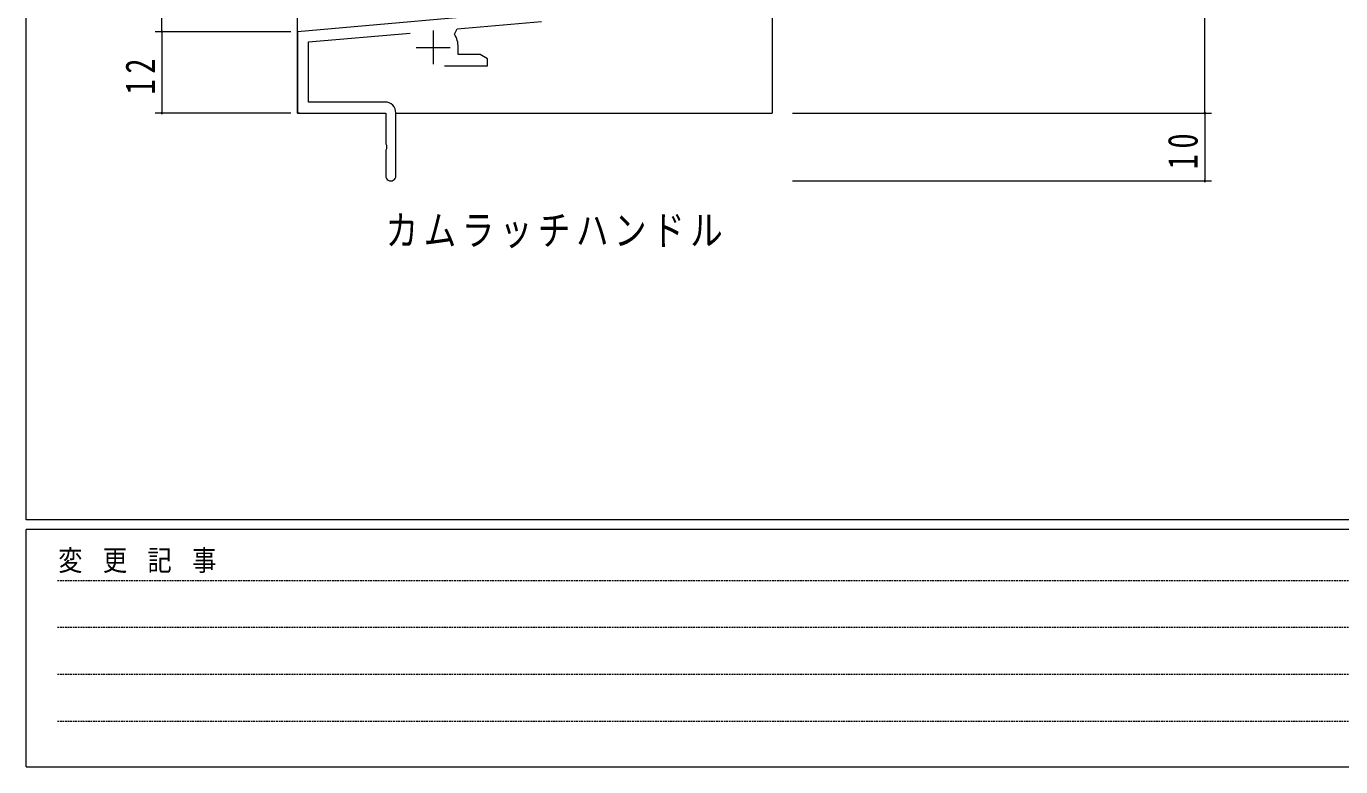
# Model space of a CAD drawing. Units: millimetres on the paper. Extents: x -397 to 397, y -282 to 282.
# Drawn here: x -393.9 to -200.1, y -282.1 to -172.9 of the extents above; entities that cross this region are included whole.
import ezdxf

# ---------------------------------------------------------------- set-up
doc = ezdxf.new("R2010")
doc.units = ezdxf.units.MM
doc.linetypes.add('USER1', pattern=[0.375, 0.25, -0.125])
for name, color, linetype, lineweight in [('0-1_YKK_ZWAK', 7, 'Continuous', 18), ('0-3_YKK_11', 7, 'Continuous', 18), ('0-4_YKK_12', 2, 'Continuous', 18), ('0-7_YKK_D', 6, 'Continuous', 18)]:
    doc.layers.add(name, color=color, linetype=linetype, lineweight=lineweight)
doc.layers.add('0-2_USER1', color=7, linetype='Continuous')
doc.styles.add('ＭＳ ゴシック', font='')
doc.styles.get('ＭＳ ゴシック').set_extended_font_data('MS Gothic')

msp = doc.modelspace()

# ---------------------------------------------------------------- linework, layer by layer
at = {"layer": '0-1_YKK_ZWAK'}
for p, q in [((-393.908, -245.688), (-393.908, 279.312)), ((376.092, -245.688), (-393.908, -245.688)), ((-393.908, -282.088), (-393.908, -247.088)), ((338.292, -247.088), (-393.908, -247.088)), ((-393.908, -282.088), (338.292, -282.088))]:
    msp.add_line(p, q, dxfattribs=at)
at = {"layer": '0-1_YKK_ZWAK', "linetype": 'USER1'}
for p, q in [((-389.31, -254.6), (-141.117, -254.6)), ((-389.31, -261.529), (-141.117, -261.529)), ((-389.31, -268.457), (-141.117, -268.457)), ((-389.31, -275.386), (-141.117, -275.386))]:
    msp.add_line(p, q, dxfattribs=at)
at = {"layer": '0-3_YKK_11'}
for p, q in [((-318.292, -170.572), (-353.908, -173.688)), ((-330.389, -173.266), (-317.922, -172.175)), ((-353.908, -173.688), (-353.908, -185.688)), ((-352.278, -175.181), (-337.278, -173.869)), ((-333.908, -173.488), (-333.908, -178.488)), ((-330.769, -174.029), (-330.389, -173.266)), ((-352.278, -184.058), (-352.278, -175.181)), ((-336.408, -175.988), (-331.408, -175.988)), ((-330.208, -177.058), (-330.208, -175.988)), ((-332.258, -178.688), (-325.908, -178.688)), ((-341.008, -184.058), (-352.278, -184.058)), ((-353.908, -185.688), (-340.908, -185.688)), ((-340.908, -185.688), (-340.908, -190.229)), ((-339.408, -194.938), (-339.408, -185.658)), ((-340.908, -191.146), (-340.908, -194.938))]:
    msp.add_line(p, q, dxfattribs=at)
for points in [[(-325.908, -178.688), (-325.908, -177.688), (-326.999, -177.058), (-330.208, -177.058)], [(-340.908, -190.229), (-340.788, -190.413), (-340.788, -190.963), (-340.908, -191.146)]]:
    msp.add_lwpolyline(points, dxfattribs=at)
for centre, radius, start, end in [((-333.908, -175.988), 3.7, 0, 31.96331), ((-341.008, -185.658), 1.6, 0.00001, 89.99999), ((-340.158, -194.938), 0.75, 179.99999, 0.00001)]:
    msp.add_arc(centre, radius, start, end, dxfattribs=at)
at = {"layer": '0-4_YKK_12'}
for p, q in [((-353.908, -185.688), (-353.908, 11.312)), ((-283.908, -125.044), (-283.908, -185.688)), ((-339.408, -185.688), (-283.908, -185.688))]:
    msp.add_line(p, q, dxfattribs=at)
msp.add_lwpolyline([(-353.608, -185.688), (-353.908, -185.688), (-341.208, -185.688)], dxfattribs=at)
at = {"layer": '0-7_YKK_D'}
for p, q in [((-220.108, -185.688), (-220.108, -130.688)), ((-373.908, -173.688), (-373.908, -160.688)), ((-354.908, -173.688), (-374.908, -173.688)), ((-354.908, -173.688), (-374.908, -173.688)), ((-373.908, -173.688), (-373.908, -185.688)), ((-354.908, -185.688), (-374.908, -185.688)), ((-280.908, -185.688), (-219.108, -185.688)), ((-280.908, -185.688), (-219.108, -185.688)), ((-220.108, -185.688), (-220.108, -195.688)), ((-280.908, -195.688), (-219.108, -195.688))]:
    msp.add_line(p, q, dxfattribs=at)
for centre, start, end in [((-373.908, -173.688), 90, 270), ((-373.908, -173.688), 90, 270), ((-373.908, -173.688), 270, 90), ((-373.908, -173.688), 270, 90), ((-373.908, -185.688), 90, 270), ((-373.908, -185.688), 270, 90), ((-220.108, -185.688), 90, 270), ((-220.108, -185.688), 90, 270), ((-220.108, -185.688), 270, 90), ((-220.108, -185.688), 270, 90), ((-220.108, -195.688), 90, 270), ((-220.108, -195.688), 270, 90)]:
    msp.add_arc(centre, 0.106, start, end, dxfattribs=at)

# ---------------------------------------------------------------- texts
at = {"layer": '0-1_YKK_ZWAK', "insert": (-389.194, -253.534), "char_height": 3.079, "attachment_point": 7, "style": 'ＭＳ ゴシック'}
msp.add_mtext('\\T1.23;\\W0.85;変\\~更\\~記\\~事', dxfattribs=at)
at = {"layer": '0-2_USER1', "insert": (-340.928, -205.62), "char_height": 4.399, "attachment_point": 7, "style": 'ＭＳ ゴシック'}
msp.add_mtext('\\T1.17;\\W0.8;カムラッチハンドル', dxfattribs=at)
at = {"layer": '0-7_YKK_D', "color": 7, "char_height": 4.399, "attachment_point": 7, "rotation": 90, "style": 'ＭＳ ゴシック'}
for s, insert in [('\\T1.37;\\W0.75;12', (-374.908, -182.94)), ('\\T1.37;\\W0.75;10', (-221.108, -193.989))]:
    msp.add_mtext(s, dxfattribs=dict(at, insert=insert))

doc.saveas('drawing.dxf')
